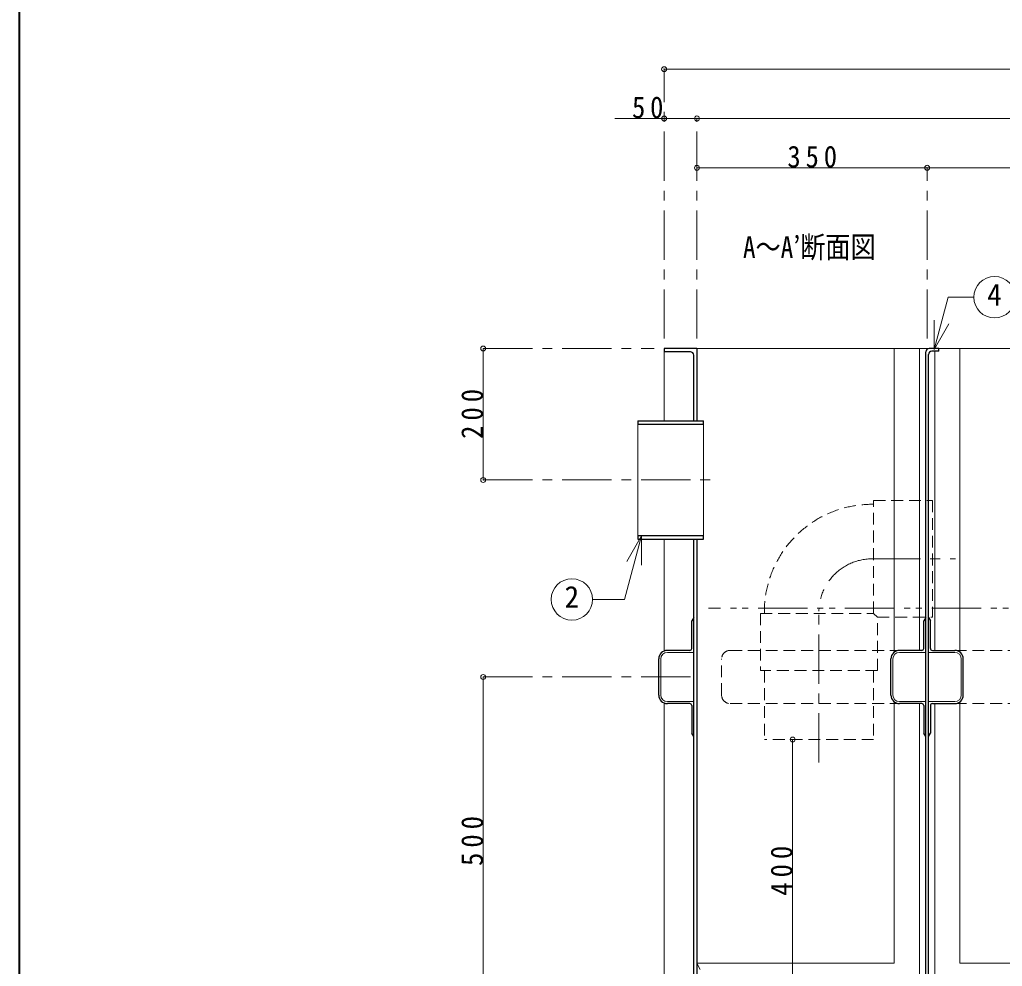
# Model space of a CAD drawing. Units: millimetres at full size, sheet at 1:15. Extents: x -3100 to 2975, y -2083 to 2132.
# Drawn here: x -3100 to -1606, y -1293 to 148 of the extents above; entities that cross this region are included whole.
import ezdxf
from ezdxf.enums import TextEntityAlignment as Align

# ---------------------------------------------------------------- set-up
doc = ezdxf.new("R2010")
doc.units = ezdxf.units.MM
doc.header["$LTSCALE"] = 15
doc.header["$PDMODE"] = 32
doc.header["$PDSIZE"] = 7.5
for name, pattern in [('CHAIN1', [8, 5, -1, 1, -1]), ('DASHED1', [1.8, 1.2, -0.6]), ('DOUBLE_CHAIN1', [8.8, 5, -1, 0.6, -0.6, 0.6, -1])]:
    doc.linetypes.add(name, pattern=pattern)
doc.layers.add('0-0____1', color=7, linetype='Continuous', lineweight=18)
doc.styles.add('ＭＳ ゴシック', font='')
doc.styles.get('ＭＳ ゴシック').set_extended_font_data('MS Gothic')

msp = doc.modelspace()

# ---------------------------------------------------------------- linework, layer by layer
at = {"layer": '0-0____1', "color": 1, "lineweight": 40}
msp.add_line((-3099.94, -2082.52), (-3099.94, 2132.48), dxfattribs=at)
at = {"layer": '0-0____1', "color": 4, "linetype": 'CHAIN1', "lineweight": 9}
for p, q in [((-2119.94, -337.52), (-2119.94, 72.48)), ((-2069.94, -337.52), (-2069.94, -2.52)), ((-1719.94, -337.52), (-1719.94, -77.52)), ((-2394.94, -352.52), (-2134.94, -352.52)), ((-2394.94, -552.52), (-2044.94, -552.52)), ((-1805.11, -672.52), (-1676.94, -672.52)), ((-1884.44, -982.52), (-1884.44, -751.9)), ((-2394.94, -852.27), (-2074.94, -852.27))]:
    msp.add_line(p, q, dxfattribs=at)
at = {"layer": '0-0____1', "color": 4, "lineweight": 9}
for p, q in [((-2119.94, 72.48), (-19.94, 72.48)), ((-2194.94, -2.52), (-2069.94, -2.52)), ((-2069.94, -2.52), (-69.94, -2.52)), ((-2069.94, -77.52), (-1719.94, -77.52)), ((-1719.94, -77.52), (-1319.94, -77.52)), ((-2394.94, -352.52), (-2394.94, -552.52)), ((-2119.94, -462.52), (-2119.94, -357.52)), ((-1769.94, -352.52), (-1769.94, -814.52)), ((-1669.94, -352.52), (-1669.94, -814.52)), ((-2119.94, -812.77), (-2119.94, -642.52)), ((-2394.94, -852.27), (-2394.94, -1352.27)), ((-2119.94, -1342.52), (-2119.94, -891.77)), ((-1769.94, -890.01), (-1769.94, -1287.52)), ((-1669.94, -890.01), (-1669.94, -1287.52)), ((-1924.44, -947.52), (-1924.44, -1347.52)), ((-2069.94, -1287.52), (-1769.94, -1287.52)), ((-1669.94, -1287.52), (-1369.94, -1287.52))]:
    msp.add_line(p, q, dxfattribs=at)
at = {"layer": '0-0____1'}
for p, q in [((-1709.41, -354.18), (-1688.07, -274.53)), ((-1648.93, -274.53), (-1688.07, -274.53)), ((-1709.41, -354.18), (-1709.41, -309.18)), ((-1709.41, -354.18), (-1686.91, -315.21)), ((-2069.94, -352.52), (-1716.94, -352.52)), ((-1731.44, -352.52), (-1731.44, -811.77)), ((-1708.44, -356.52), (-1708.44, -811.77)), ((-1701.94, -352.52), (-1316.94, -352.52)), ((-2159.94, -637.52), (-2159.94, -467.52)), ((-2059.94, -637.52), (-2059.94, -467.52)), ((-2154.28, -637.39), (-2180.23, -734.26)), ((-2154.28, -637.39), (-2176.78, -676.36)), ((-2154.28, -637.39), (-2154.28, -682.39)), ((-2180.23, -734.26), (-2228.7, -734.26)), ((-2074.94, -814.77), (-2114.94, -814.77)), ((-1721.94, -814.77), (-1761.94, -814.77)), ((-1717.94, -814.77), (-1677.94, -814.77)), ((-2124.94, -879.77), (-2124.94, -824.77)), ((-1771.94, -879.77), (-1771.94, -824.77)), ((-1667.94, -879.77), (-1667.94, -824.77)), ((-2074.94, -889.77), (-2114.94, -889.77)), ((-1721.94, -889.77), (-1761.94, -889.77)), ((-1731.44, -892.77), (-1731.44, -1347.52)), ((-1717.94, -889.77), (-1677.94, -889.77)), ((-1708.44, -892.77), (-1708.44, -1347.52)), ((-2064.94, -1297.52), (-2069.94, -1287.52))]:
    msp.add_line(p, q, dxfattribs=at)
at = {"layer": '0-0____1', "color": 5, "lineweight": 25}
for p, q in [((-2119.94, -352.52), (-2119.94, -357.52)), ((-2069.94, -352.52), (-2119.94, -352.52)), ((-2079.94, -357.52), (-2119.94, -357.52)), ((-2069.94, -352.52), (-2069.94, -462.52)), ((-1721.94, -1347.52), (-1721.94, -357.52)), ((-1701.94, -352.52), (-1716.94, -352.52)), ((-1701.94, -356.52), (-1712.94, -356.52)), ((-1701.94, -356.52), (-1701.94, -352.52)), ((-2074.94, -462.52), (-2074.94, -362.52)), ((-1717.94, -1347.52), (-1717.94, -361.52)), ((-2159.94, -462.52), (-2059.94, -462.52)), ((-2159.94, -462.52), (-2159.94, -467.52)), ((-2059.94, -467.52), (-2059.94, -462.52)), ((-2159.94, -467.52), (-2059.94, -467.52)), ((-2059.94, -637.52), (-2159.94, -637.52)), ((-2159.94, -637.52), (-2159.94, -642.52)), ((-2159.94, -642.52), (-2059.94, -642.52)), ((-2074.94, -1337.52), (-2074.94, -642.52)), ((-2069.94, -642.52), (-2069.94, -1347.52)), ((-2059.94, -642.52), (-2059.94, -637.52)), ((-2074.94, -761.77), (-2077.94, -766.77)), ((-1721.94, -761.77), (-1724.94, -766.77)), ((-1717.94, -761.77), (-1714.94, -766.77)), ((-2077.94, -808.77), (-2077.94, -766.77)), ((-1724.94, -808.77), (-1724.94, -766.77)), ((-1714.94, -808.77), (-1714.94, -766.77)), ((-2080.94, -811.77), (-2114.94, -811.77)), ((-1727.94, -811.77), (-1761.94, -811.77)), ((-1711.94, -811.77), (-1677.94, -811.77)), ((-2127.94, -879.77), (-2127.94, -824.77)), ((-1774.94, -879.77), (-1774.94, -824.77)), ((-1664.94, -879.77), (-1664.94, -824.77)), ((-2080.94, -892.77), (-2114.94, -892.77)), ((-2077.94, -895.77), (-2077.94, -937.77)), ((-1727.94, -892.77), (-1761.94, -892.77)), ((-1724.94, -895.77), (-1724.94, -937.77)), ((-1714.94, -895.77), (-1714.94, -937.77)), ((-1711.94, -892.77), (-1677.94, -892.77)), ((-2074.94, -942.77), (-2077.94, -937.77)), ((-1721.94, -942.77), (-1724.94, -937.77)), ((-1717.94, -942.77), (-1714.94, -937.77))]:
    msp.add_line(p, q, dxfattribs=at)
at = {"layer": '0-0____1', "color": 4, "linetype": 'DASHED1', "lineweight": 9}
for p, q in [((-1801.44, -583.52), (-1711.94, -583.52)), ((-1801.44, -755.44), (-1801.44, -583.52)), ((-1711.94, -583.52), (-1711.94, -761.52)), ((-1973.44, -755.44), (-1801.44, -755.44)), ((-1973.44, -755.44), (-1973.44, -842.52)), ((-1795.44, -842.52), (-1795.44, -761.52)), ((-2019.44, -811.77), (-1761.94, -811.77)), ((-1677.94, -811.77), (-1361.94, -811.77)), ((-2032.44, -879.77), (-2032.44, -824.77)), ((-1795.44, -842.52), (-1973.44, -842.52)), ((-1967.44, -842.52), (-1967.44, -947.52)), ((-1801.44, -842.52), (-1801.44, -947.52)), ((-2019.44, -892.77), (-1761.94, -892.77)), ((-1677.94, -892.77), (-1361.94, -892.77)), ((-1801.44, -947.52), (-1967.44, -947.52))]:
    msp.add_line(p, q, dxfattribs=at)
at = {"layer": '0-0____1', "color": 4, "linetype": 'DOUBLE_CHAIN1', "lineweight": 9}
msp.add_line((-317.94, -747.52), (-2052.46, -747.52), dxfattribs=at)
at = {"layer": '0-0____1', "color": 4, "linetype": 'DASHED1', "lineweight": 9}
msp.add_lwpolyline([(-1801.44, -755.44), (-1795.44, -761.52), (-1711.94, -761.52)], dxfattribs=at)
at = {"layer": '0-0____1'}
for centre in [(-1617.43, -274.53), (-2260.2, -734.26)]:
    msp.add_circle(centre, 31.5, dxfattribs=at)
at = {"layer": '0-0____1', "color": 5, "lineweight": 25}
for centre, radius, start, end in [((-2079.94, -362.52), 5, 0, 90), ((-1716.94, -357.52), 5, 90, 180), ((-1712.94, -361.52), 5, 90, 180), ((-2114.94, -824.77), 13, 90, 180), ((-2080.94, -808.77), 3, 270, 0), ((-1761.94, -824.77), 13, 90, 180), ((-1727.94, -808.77), 3, 270, 0), ((-1711.94, -808.77), 3, 180, 270), ((-1677.94, -824.77), 13, 0, 90), ((-2114.94, -879.77), 13, 180, 270), ((-1761.94, -879.77), 13, 180, 270), ((-1677.94, -879.77), 13, 270, 0), ((-2080.94, -895.77), 3, 0, 90), ((-1727.94, -895.77), 3, 0, 90), ((-1711.94, -895.77), 3, 90, 180)]:
    msp.add_arc(centre, radius, start, end, dxfattribs=at)
at = {"layer": '0-0____1', "color": 4, "linetype": 'DASHED1', "lineweight": 9}
for centre, radius, start, end in [((-1803.6, -753.36), 163.86, 89.24625, 180.72786), ((-2019.44, -824.77), 13, 90, 180), ((-2019.44, -879.77), 13, 180, 270)]:
    msp.add_arc(centre, radius, start, end, dxfattribs=at)
at = {"layer": '0-0____1', "color": 4, "linetype": 'CHAIN1', "lineweight": 9}
msp.add_arc((-1803.6, -753.36), 80.86, 91.07301, 178.96385, dxfattribs=at)
at = {"layer": '0-0____1'}
for centre, start, end in [((-2114.94, -824.77), 90, 180), ((-1761.94, -824.77), 90, 180), ((-1677.94, -824.77), 0, 90), ((-2114.94, -879.77), 180, 270), ((-1761.94, -879.77), 180, 270), ((-1677.94, -879.77), 270, 0)]:
    msp.add_arc(centre, 10, start, end, dxfattribs=at)
at = {"layer": '0-0____1', "color": 4}
for p in [(-2119.94, 72.48), (-2119.94, -2.52), (-2069.94, -2.52), (-2069.94, -77.52), (-1719.94, -77.52), (-2394.94, -352.52), (-2394.94, -552.52), (-2394.94, -852.27), (-1924.44, -947.52)]:
    msp.add_point(p, dxfattribs=at)

# ---------------------------------------------------------------- texts
at = {"layer": '0-0____1', "style": 'ＭＳ ゴシック', "width": 0.85}
msp.add_text('A～A’断面図', height=32.99, dxfattribs=at).set_placement((-1999.94, -224.52), align=Align.BOTTOM_LEFT)
at = {"layer": '0-0____1', "style": 'ＭＳ ゴシック'}
for s, p in [('4', (-1628.68, -297.03)), ('2', (-2271.45, -756.76))]:
    msp.add_text(s, height=32.99, dxfattribs=at).set_placement(p, align=Align.BOTTOM_LEFT)
at = {"layer": '0-0____1', "char_height": 32.99, "attachment_point": 7, "style": 'ＭＳ ゴシック'}
for s, insert in [('\\T1.36;\\W0.9;50', (-2168.69, -2.52)), ('\\T1.37;\\W0.9;350', (-1932.44, -77.52))]:
    msp.add_mtext(s, dxfattribs=dict(at, insert=insert))
at = {"layer": '0-0____1', "char_height": 32.99, "attachment_point": 7, "rotation": 90, "style": 'ＭＳ ゴシック'}
for s, insert in [('\\T1.38;\\W0.9;200', (-2394.94, -490.02)), ('\\T1.38;\\W0.9;500', (-2394.94, -1139.77)), ('\\T1.38;\\W0.9;400', (-1924.44, -1185.02))]:
    msp.add_mtext(s, dxfattribs=dict(at, insert=insert))

doc.saveas('drawing.dxf')
